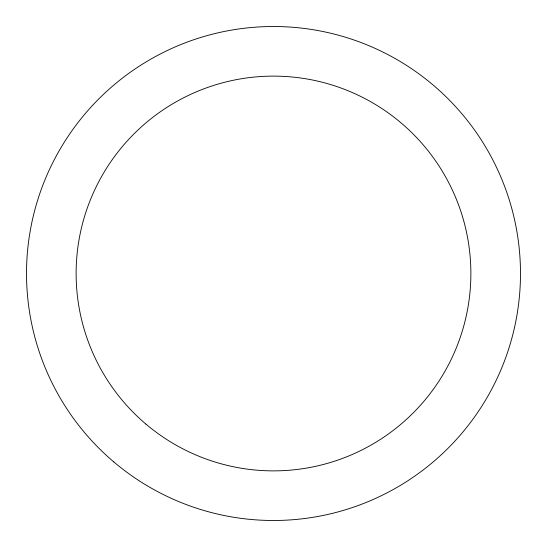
<?xml version="1.0" encoding="UTF-8"?>
<svg xmlns="http://www.w3.org/2000/svg" width="547" height="547" viewBox="0 0 547 547"><rect width="100%" height="100%" fill="white"/><g stroke="black" fill="none" stroke-linecap="round" stroke-linejoin="round"><path stroke-width="0.82" d="M145.905 424.082A197.371 197.371 0 0 0 467.706 308.706A197.371 197.371 0 0 0 206.889 87.705A197.371 197.371 0 0 0 145.905 424.082M113.831 461.942A246.991 246.991 0 0 0 516.525 317.561A246.991 246.991 0 0 0 190.144 41.004A246.991 246.991 0 0 0 113.831 461.942"/></g></svg>
